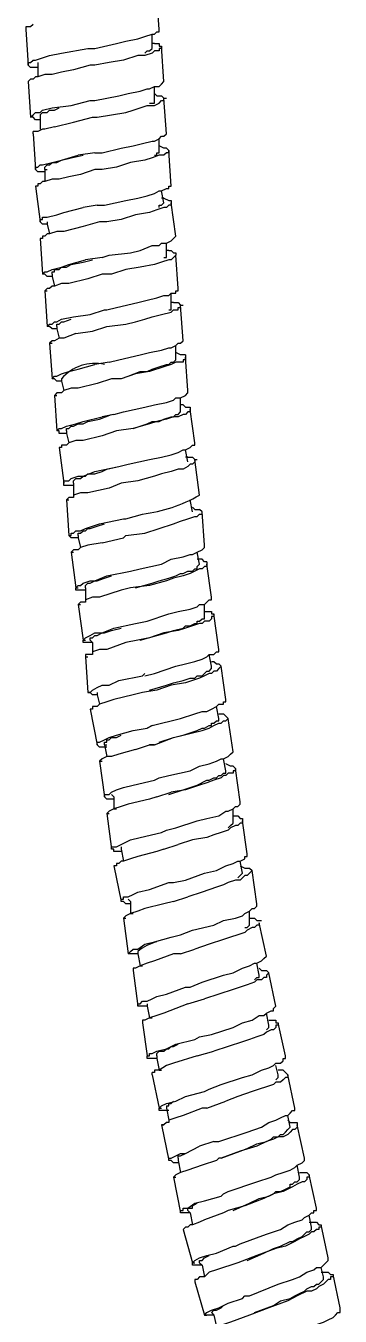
# Model space of a CAD drawing. Header units: millimetres. Extents: x 1.34 to 8.68, y 2.73 to 10.24.
# Drawn here: x 2.134 to 2.354, y 3.954 to 4.859 of the extents above; entities that cross this region are included whole.
import ezdxf

# ---------------------------------------------------------------- set-up
doc = ezdxf.new("R2010")
doc.units = ezdxf.units.MM
doc.layers.add('PDF2_형상', color=7, linetype='Continuous')

msp = doc.modelspace()

# ---------------------------------------------------------------- linework, layer by layer
at = {"layer": 'PDF2_형상', "lineweight": 25}
for points in [[(2.22708, 4.85643), (2.22541, 4.87976)], [(2.13875, 4.85976), (2.13708, 4.8581), (2.13541, 4.8581), (2.13375, 4.8581)], [(2.13375, 4.8581), (2.13375, 4.85643)], [(2.13375, 4.85643), (2.13541, 4.83143)], [(2.17708, 4.8431), (2.18208, 4.8431), (2.19708, 4.84643), (2.20375, 4.8481), (2.21208, 4.84976), (2.21708, 4.85143), (2.22208, 4.8531), (2.22375, 4.8531), (2.22541, 4.85476), (2.22708, 4.85476), (2.22708, 4.85643)], [(2.22208, 4.8431), (2.22208, 4.8531)], [(2.13541, 4.8331), (2.13708, 4.8331), (2.13875, 4.83476), (2.14041, 4.83476), (2.14541, 4.83643), (2.15041, 4.8381), (2.15875, 4.83976), (2.17708, 4.8431)], [(2.22875, 4.84476), (2.22875, 4.8431), (2.22708, 4.8431), (2.22708, 4.84143), (2.22541, 4.84143), (2.22375, 4.84143), (2.22208, 4.83976), (2.21708, 4.8381), (2.21208, 4.8381), (2.20208, 4.83476), (2.19208, 4.8331), (2.18208, 4.83143), (2.17875, 4.83143)], [(2.21708, 4.83976), (2.21875, 4.84143), (2.22041, 4.84143), (2.22208, 4.8431)], [(2.22375, 4.84643), (2.22208, 4.84643)], [(2.22375, 4.84643), (2.22541, 4.84643), (2.22708, 4.84643), (2.22708, 4.84476)], [(2.22708, 4.84476), (2.22875, 4.84476)], [(2.23041, 4.81976), (2.22875, 4.84476)], [(2.13541, 4.83143), (2.13541, 4.8331)], [(2.14208, 4.8331), (2.14208, 4.83143)], [(2.14208, 4.82976), (2.13875, 4.82976), (2.13708, 4.82976), (2.13541, 4.83143)], [(2.14208, 4.83143), (2.14208, 4.8231)], [(2.16708, 4.8281), (2.15875, 4.82643), (2.15208, 4.82476), (2.14708, 4.82476), (2.14208, 4.8231)], [(2.17875, 4.83143), (2.16708, 4.8281)], [(2.13708, 4.82143), (2.13541, 4.81976)], [(2.13541, 4.81976), (2.13708, 4.79476)], [(2.14041, 4.8231), (2.13875, 4.82143), (2.13708, 4.82143)], [(2.14208, 4.8231), (2.14041, 4.8231)], [(2.17875, 4.80643), (2.18208, 4.80643), (2.19875, 4.80976), (2.20541, 4.81143), (2.21375, 4.8131), (2.21875, 4.81476), (2.22041, 4.81476), (2.22375, 4.81643), (2.22708, 4.81643), (2.22875, 4.8181), (2.23041, 4.81976)], [(2.22375, 4.8081), (2.22375, 4.81643)], [(2.15208, 4.80143), (2.16541, 4.8031), (2.17875, 4.80643)], [(2.18041, 4.79476), (2.18375, 4.79476), (2.20375, 4.7981), (2.20875, 4.79976), (2.21375, 4.80143), (2.21875, 4.8031), (2.22375, 4.8031), (2.22708, 4.80476), (2.22875, 4.80643), (2.23041, 4.80643), (2.23041, 4.8081)], [(2.22041, 4.80476), (2.22208, 4.80476), (2.22375, 4.80476), (2.22375, 4.80643), (2.22375, 4.8081)], [(2.22541, 4.80976), (2.22375, 4.81143)], [(2.22541, 4.80976), (2.22875, 4.80976), (2.23041, 4.8081)], [(2.23041, 4.8081), (2.23208, 4.8081)], [(2.23208, 4.7831), (2.23041, 4.8081)], [(2.13875, 4.79643), (2.14041, 4.7981), (2.14375, 4.7981), (2.14541, 4.79976), (2.15208, 4.80143)], [(2.14375, 4.79643), (2.14541, 4.7981), (2.14708, 4.7981), (2.14875, 4.7981), (2.15041, 4.79976), (2.15208, 4.79976), (2.15375, 4.79976), (2.15708, 4.80143)], [(2.13708, 4.79476), (2.13875, 4.79643)], [(2.14375, 4.7931), (2.14041, 4.7931), (2.13875, 4.79476), (2.13708, 4.79476)], [(2.15375, 4.7881), (2.14708, 4.78643), (2.14541, 4.78643), (2.14208, 4.78476), (2.14041, 4.78476), (2.13875, 4.78476)], [(2.14375, 4.79643), (2.14375, 4.79476)], [(2.14375, 4.79476), (2.14375, 4.78643)], [(2.15375, 4.7881), (2.16708, 4.79143), (2.18041, 4.79476)], [(2.13875, 4.7831), (2.13875, 4.78476)], [(2.13875, 4.7831), (2.14041, 4.7581)], [(2.18208, 4.76976), (2.18708, 4.76976), (2.20041, 4.7731), (2.20875, 4.77476), (2.21541, 4.77643), (2.22208, 4.7781), (2.22375, 4.7781), (2.22708, 4.77976), (2.22875, 4.78143), (2.23041, 4.78143), (2.23208, 4.7831)], [(2.22708, 4.77143), (2.22708, 4.77976)], [(2.18208, 4.76976), (2.17041, 4.7681)], [(2.23375, 4.77143), (2.23375, 4.76976), (2.23208, 4.76976), (2.23041, 4.7681), (2.22875, 4.7681), (2.22708, 4.7681), (2.22208, 4.76643), (2.21708, 4.76476), (2.20708, 4.7631), (2.19708, 4.75976), (2.18708, 4.7581), (2.18208, 4.7581)], [(2.22375, 4.7681), (2.22541, 4.7681), (2.22541, 4.76976), (2.22708, 4.76976), (2.22708, 4.77143)], [(2.23208, 4.7731), (2.23041, 4.7731), (2.22708, 4.77476)], [(2.23208, 4.7731), (2.23375, 4.77143)], [(2.23541, 4.74643), (2.23375, 4.77143)], [(2.14041, 4.75976), (2.14208, 4.75976), (2.14375, 4.76143), (2.14541, 4.76143), (2.15208, 4.7631), (2.15875, 4.76476), (2.17041, 4.7681)], [(2.14708, 4.7581), (2.14708, 4.75976), (2.14875, 4.76143), (2.15041, 4.76143), (2.15208, 4.7631), (2.15541, 4.7631), (2.15875, 4.76476), (2.16541, 4.76643), (2.17375, 4.7681)], [(2.14041, 4.7581), (2.14041, 4.75976)], [(2.14708, 4.75643), (2.14375, 4.75643), (2.14208, 4.75643), (2.14041, 4.7581)], [(2.14708, 4.7581), (2.14875, 4.7581)], [(2.14708, 4.7581), (2.14708, 4.74976)], [(2.17208, 4.75476), (2.16375, 4.7531), (2.15708, 4.75143), (2.15208, 4.75143), (2.14708, 4.74976)], [(2.18208, 4.7581), (2.17208, 4.75476)], [(2.14041, 4.74643), (2.14375, 4.72143)], [(2.14208, 4.74643), (2.14041, 4.74643)], [(2.14541, 4.74976), (2.14375, 4.7481), (2.14208, 4.7481), (2.14208, 4.74643)], [(2.14708, 4.74976), (2.14541, 4.74976)], [(2.18375, 4.7331), (2.18875, 4.7331), (2.20375, 4.73643), (2.21208, 4.7381), (2.21875, 4.73976), (2.22375, 4.74143), (2.22708, 4.7431), (2.22875, 4.7431), (2.23208, 4.74476), (2.23375, 4.74476), (2.23375, 4.74643), (2.23541, 4.74643)], [(2.23041, 4.73476), (2.22875, 4.7431)], [(2.23541, 4.73476), (2.23541, 4.7331), (2.23375, 4.7331), (2.23208, 4.73143), (2.23041, 4.73143), (2.22541, 4.72976), (2.22041, 4.7281), (2.21041, 4.72643), (2.20041, 4.7231), (2.19041, 4.72143), (2.18541, 4.72143)], [(2.22708, 4.73143), (2.22708, 4.7331), (2.22875, 4.7331), (2.23041, 4.73476)], [(2.23041, 4.7381), (2.22875, 4.7381)], [(2.23041, 4.7381), (2.23375, 4.73643), (2.23541, 4.73643)], [(2.23541, 4.73643), (2.23541, 4.73476)], [(2.23875, 4.71143), (2.23541, 4.73476)], [(2.14375, 4.7231), (2.14541, 4.7231), (2.14541, 4.72476), (2.14875, 4.72476), (2.15541, 4.72643), (2.16041, 4.7281), (2.17375, 4.73143)], [(2.18375, 4.7331), (2.17375, 4.73143)], [(2.14375, 4.72143), (2.14375, 4.7231)], [(2.14875, 4.71976), (2.14708, 4.71976), (2.14541, 4.71976), (2.14375, 4.72143)], [(2.14875, 4.72143), (2.14875, 4.71976)], [(2.14875, 4.71976), (2.15041, 4.7131)], [(2.17375, 4.7181), (2.16041, 4.71476), (2.15541, 4.71476), (2.15041, 4.7131)], [(2.18541, 4.72143), (2.17375, 4.7181)], [(2.14375, 4.70976), (2.14541, 4.68476)], [(2.14541, 4.70976), (2.14375, 4.70976)], [(2.14875, 4.7131), (2.14708, 4.71143), (2.14541, 4.71143), (2.14541, 4.70976)], [(2.15041, 4.7131), (2.14875, 4.7131)], [(2.18708, 4.69643), (2.19208, 4.6981), (2.20708, 4.69976), (2.21375, 4.70143), (2.22208, 4.70476), (2.22708, 4.70476), (2.22875, 4.70643), (2.23208, 4.70643), (2.23541, 4.7081), (2.23708, 4.70976), (2.23875, 4.71143)], [(2.23208, 4.6981), (2.23208, 4.70643)], [(2.23875, 4.6981), (2.23708, 4.69643), (2.23541, 4.69476), (2.23375, 4.69476), (2.22875, 4.6931), (2.22375, 4.69143), (2.21375, 4.68976), (2.20375, 4.6881), (2.19375, 4.68476), (2.18708, 4.68476)], [(2.23041, 4.69643), (2.23208, 4.69643), (2.23208, 4.6981)], [(2.23375, 4.70143), (2.23208, 4.70143)], [(2.23375, 4.70143), (2.23541, 4.70143), (2.23708, 4.69976), (2.23875, 4.69976)], [(2.23875, 4.69976), (2.23875, 4.6981)], [(2.24041, 4.67476), (2.23875, 4.6981)], [(2.14708, 4.68643), (2.14875, 4.68643), (2.15208, 4.6881), (2.15875, 4.68976), (2.16375, 4.69143), (2.17541, 4.69476)], [(2.15208, 4.68476), (2.15208, 4.68643), (2.15375, 4.68643), (2.15375, 4.6881), (2.15541, 4.6881), (2.15708, 4.6881), (2.15875, 4.68976), (2.16208, 4.68976), (2.16541, 4.69143), (2.17375, 4.6931), (2.18041, 4.69476)], [(2.18708, 4.69643), (2.17541, 4.69476)], [(2.14541, 4.68476), (2.14708, 4.68643)], [(2.15208, 4.6831), (2.15041, 4.6831), (2.14875, 4.6831), (2.14708, 4.68476), (2.14541, 4.68476)], [(2.15208, 4.68476), (2.15208, 4.6831)], [(2.15208, 4.6831), (2.15375, 4.67643)], [(2.17708, 4.68143), (2.16375, 4.6781), (2.15875, 4.6781), (2.15375, 4.67643)], [(2.18708, 4.68476), (2.17708, 4.68143)], [(2.15208, 4.67643), (2.15041, 4.67476), (2.14875, 4.67476), (2.14708, 4.6731)], [(2.14708, 4.6731), (2.14875, 4.6481)], [(2.14708, 4.6731), (2.14875, 4.6731)], [(2.15375, 4.67643), (2.15208, 4.67643)], [(2.19041, 4.65976), (2.19708, 4.66143), (2.21208, 4.66476), (2.21875, 4.66643), (2.22541, 4.6681), (2.23041, 4.66976), (2.23375, 4.66976), (2.23541, 4.67143), (2.23875, 4.67143), (2.23875, 4.6731), (2.24041, 4.6731), (2.24041, 4.67476)], [(2.23541, 4.66143), (2.23541, 4.67143)], [(2.19041, 4.6481), (2.20375, 4.64976), (2.21041, 4.65143), (2.21708, 4.6531), (2.22208, 4.65476), (2.22875, 4.65643), (2.23541, 4.6581), (2.23708, 4.65976), (2.23875, 4.65976), (2.24041, 4.65976), (2.24041, 4.66143), (2.24208, 4.66143), (2.24208, 4.6631)], [(2.23375, 4.65976), (2.23541, 4.65976), (2.23541, 4.66143)], [(2.23708, 4.66476), (2.23541, 4.66476)], [(2.23708, 4.66476), (2.23875, 4.66476), (2.24041, 4.66476), (2.24208, 4.6631)], [(2.24208, 4.6631), (2.24375, 4.6631)], [(2.24375, 4.6381), (2.24208, 4.6631)], [(2.15041, 4.64976), (2.15208, 4.64976), (2.15375, 4.65143), (2.15541, 4.65143), (2.15875, 4.6531), (2.16708, 4.65476)], [(2.15541, 4.6481), (2.15541, 4.64976), (2.15708, 4.64976), (2.15875, 4.65143), (2.16041, 4.65143), (2.16541, 4.6531)], [(2.16708, 4.65476), (2.17875, 4.65643), (2.18875, 4.65976)], [(2.18875, 4.65976), (2.19041, 4.65976)], [(2.14875, 4.6481), (2.15041, 4.64976)], [(2.15541, 4.64643), (2.15208, 4.64643), (2.15041, 4.6481), (2.14875, 4.6481)], [(2.16875, 4.6431), (2.16041, 4.63976), (2.15708, 4.63976), (2.15375, 4.6381), (2.15208, 4.6381), (2.15041, 4.63643)], [(2.15541, 4.6481), (2.15541, 4.64643)], [(2.15541, 4.64643), (2.15708, 4.63976)], [(2.16875, 4.6431), (2.18041, 4.64476), (2.19041, 4.6481)], [(2.15041, 4.63643), (2.15208, 4.61143)], [(2.15041, 4.63643), (2.15208, 4.63643)], [(2.19208, 4.6231), (2.19875, 4.62476), (2.21375, 4.6281), (2.22041, 4.62976), (2.22875, 4.63143), (2.23375, 4.6331), (2.23541, 4.6331), (2.23875, 4.63476), (2.24041, 4.63643), (2.24208, 4.63643), (2.24375, 4.6381)], [(2.23875, 4.62643), (2.23875, 4.63476)], [(2.24541, 4.62643), (2.24541, 4.62476), (2.24375, 4.62476), (2.24375, 4.6231), (2.24208, 4.6231), (2.23875, 4.6231), (2.23541, 4.62143), (2.23041, 4.61976), (2.22041, 4.61643), (2.21041, 4.61476), (2.20041, 4.61143), (2.19375, 4.61143)], [(2.20541, 4.6131), (2.21375, 4.61643), (2.21875, 4.61643), (2.22208, 4.6181), (2.22708, 4.61976), (2.23208, 4.62143), (2.23375, 4.62143), (2.23541, 4.6231), (2.23708, 4.6231), (2.23875, 4.62476), (2.23875, 4.62643)], [(2.24541, 4.6281), (2.24375, 4.6281), (2.24208, 4.6281), (2.23875, 4.62976)], [(2.24541, 4.6281), (2.24541, 4.62643)], [(2.24708, 4.6031), (2.24541, 4.62643)], [(2.15375, 4.6131), (2.15541, 4.6131), (2.15875, 4.61476), (2.16375, 4.61643), (2.17041, 4.6181), (2.18208, 4.62143)], [(2.19208, 4.6231), (2.18208, 4.62143)], [(2.15208, 4.61143), (2.15375, 4.6131)], [(2.15875, 4.60976), (2.15708, 4.60976), (2.15541, 4.60976), (2.15375, 4.61143), (2.15208, 4.61143)], [(2.15875, 4.61143), (2.15875, 4.60976)], [(2.15875, 4.60976), (2.16041, 4.6031)], [(2.18375, 4.6081), (2.17041, 4.60476), (2.16541, 4.60476), (2.16041, 4.6031)], [(2.19375, 4.61143), (2.18375, 4.6081)], [(2.15875, 4.60143), (2.15708, 4.60143), (2.15541, 4.60143), (2.15375, 4.59976)], [(2.15375, 4.59976), (2.15541, 4.57476)], [(2.15375, 4.59976), (2.15541, 4.59976)], [(2.16041, 4.6031), (2.15875, 4.60143)], [(2.19541, 4.58643), (2.20208, 4.5881), (2.21708, 4.59143), (2.22375, 4.5931), (2.23208, 4.59476), (2.23708, 4.59643), (2.23875, 4.5981), (2.24208, 4.5981), (2.24541, 4.59976), (2.24708, 4.60143), (2.24708, 4.6031)], [(2.24208, 4.58976), (2.24208, 4.5981)], [(2.24875, 4.58976), (2.24875, 4.5881), (2.24708, 4.5881), (2.24541, 4.58643), (2.24375, 4.58643), (2.24041, 4.58476), (2.23708, 4.58476), (2.23208, 4.5831), (2.22541, 4.58143), (2.22041, 4.57976), (2.20875, 4.57643), (2.19708, 4.57476)], [(2.20875, 4.57643), (2.21875, 4.57976), (2.22208, 4.58143), (2.22708, 4.58143), (2.23041, 4.5831), (2.23541, 4.58476), (2.23708, 4.58476), (2.23875, 4.58643), (2.24041, 4.58643), (2.24208, 4.5881), (2.24208, 4.58976)], [(2.24375, 4.5931), (2.24208, 4.5931)], [(2.24375, 4.5931), (2.24541, 4.59143), (2.24708, 4.59143), (2.24875, 4.59143)], [(2.24875, 4.59143), (2.24875, 4.58976)], [(2.25208, 4.56643), (2.24875, 4.58976)], [(2.15708, 4.57643), (2.15875, 4.57643), (2.16208, 4.5781), (2.16875, 4.57976), (2.17375, 4.58143), (2.18708, 4.58476)], [(2.16208, 4.57476), (2.16208, 4.57643), (2.16375, 4.57643), (2.16541, 4.5781), (2.16708, 4.5781), (2.17041, 4.57976), (2.17375, 4.57976), (2.17708, 4.58143), (2.18541, 4.5831), (2.19375, 4.58643)], [(2.19541, 4.58643), (2.18708, 4.58476)], [(2.15541, 4.57476), (2.15708, 4.57643)], [(2.16208, 4.5731), (2.16041, 4.5731), (2.15875, 4.5731), (2.15708, 4.5731), (2.15708, 4.57476), (2.15541, 4.57476)], [(2.16208, 4.57476), (2.16208, 4.5731)], [(2.16208, 4.5731), (2.16375, 4.56643)], [(2.18708, 4.57143), (2.17375, 4.5681), (2.16875, 4.5681), (2.16375, 4.56643)], [(2.19708, 4.57476), (2.18708, 4.57143)], [(2.15708, 4.5631), (2.16041, 4.5381)], [(2.15875, 4.5631), (2.15708, 4.5631)], [(2.16208, 4.56476), (2.16041, 4.56476), (2.15875, 4.56476), (2.15875, 4.5631)], [(2.16375, 4.56643), (2.16208, 4.56476)], [(2.19875, 4.54976), (2.20541, 4.55143), (2.22041, 4.55476), (2.22875, 4.55643), (2.23541, 4.5581), (2.24041, 4.55976), (2.24375, 4.56143), (2.24541, 4.56143), (2.24875, 4.5631), (2.25041, 4.56476), (2.25208, 4.56476), (2.25208, 4.56643)], [(2.24708, 4.5531), (2.24541, 4.56143)], [(2.25208, 4.55476), (2.25208, 4.5531), (2.25041, 4.55143), (2.24875, 4.55143), (2.24708, 4.54976), (2.24375, 4.5481), (2.24041, 4.5481), (2.23541, 4.54643), (2.22875, 4.54476), (2.22375, 4.5431), (2.21208, 4.53976), (2.20041, 4.5381)], [(2.24708, 4.55643), (2.24541, 4.55643)], [(2.24708, 4.55643), (2.25041, 4.55643), (2.25208, 4.55476)], [(2.25208, 4.55476), (2.25375, 4.55476)], [(2.25541, 4.52976), (2.25208, 4.55476)], [(2.16041, 4.53976), (2.16208, 4.53976), (2.16375, 4.53976), (2.16541, 4.54143), (2.17041, 4.5431), (2.17375, 4.5431), (2.18208, 4.54643), (2.19875, 4.54976)], [(2.16708, 4.5381), (2.16708, 4.53976), (2.16875, 4.54143), (2.17041, 4.54143), (2.17208, 4.54143), (2.17375, 4.5431), (2.17541, 4.5431), (2.17708, 4.54476), (2.18208, 4.54476), (2.18708, 4.54643), (2.19041, 4.5481), (2.19875, 4.54976)], [(2.16041, 4.5381), (2.16041, 4.53976)], [(2.16708, 4.53643), (2.16375, 4.53643), (2.16208, 4.53643), (2.16041, 4.53643), (2.16041, 4.5381)], [(2.16708, 4.5381), (2.16708, 4.53643)], [(2.16708, 4.53643), (2.16708, 4.52976)], [(2.19208, 4.53476), (2.17708, 4.53143), (2.17208, 4.53143), (2.16708, 4.52976)], [(2.20041, 4.5381), (2.19208, 4.53476)], [(2.16708, 4.5281), (2.16375, 4.5281), (2.16208, 4.52643)], [(2.16208, 4.52643), (2.16375, 4.50143)], [(2.16208, 4.52643), (2.16375, 4.52643)], [(2.16708, 4.52976), (2.16708, 4.5281)], [(2.25041, 4.5181), (2.24875, 4.52643)], [(2.20375, 4.5131), (2.21541, 4.51643)], [(2.21708, 4.5031), (2.22708, 4.50643), (2.23708, 4.50976), (2.24208, 4.51143), (2.24708, 4.5131), (2.25208, 4.51476), (2.25375, 4.51476), (2.25541, 4.51643), (2.25708, 4.51643), (2.25708, 4.5181)], [(2.25041, 4.52143), (2.25208, 4.51976), (2.25375, 4.51976), (2.25541, 4.51976)], [(2.25708, 4.5181), (2.25541, 4.51976)], [(2.25875, 4.49476), (2.25708, 4.5181)], [(2.16541, 4.50143), (2.16541, 4.5031), (2.16708, 4.5031), (2.16875, 4.50476), (2.17208, 4.50476), (2.17541, 4.50643), (2.18541, 4.50976)], [(2.17041, 4.50143), (2.17041, 4.5031), (2.17208, 4.5031), (2.17375, 4.50476), (2.17541, 4.50476), (2.17708, 4.50643), (2.17875, 4.50643), (2.18375, 4.5081), (2.18875, 4.50976)], [(2.18541, 4.50976), (2.20208, 4.5131)], [(2.20208, 4.5131), (2.20375, 4.5131)], [(2.16375, 4.50143), (2.16541, 4.50143)], [(2.17041, 4.49976), (2.16708, 4.49976), (2.16541, 4.49976), (2.16375, 4.50143)], [(2.17041, 4.50143), (2.17041, 4.49976)], [(2.17041, 4.49976), (2.17208, 4.4931)], [(2.18708, 4.49643), (2.20208, 4.49976), (2.20375, 4.50143)], [(2.20375, 4.50143), (2.21708, 4.5031)], [(2.18708, 4.49643), (2.17708, 4.49476), (2.17208, 4.4931), (2.17041, 4.49143), (2.16875, 4.49143), (2.16708, 4.49143), (2.16541, 4.48976)], [(2.16541, 4.48976), (2.16875, 4.46476)], [(2.16541, 4.48976), (2.16708, 4.48976)], [(2.20708, 4.47643), (2.21375, 4.4781), (2.22875, 4.48143), (2.23541, 4.48476), (2.24375, 4.48643), (2.24875, 4.4881), (2.25041, 4.4881), (2.25375, 4.48976), (2.25708, 4.49143), (2.25875, 4.4931), (2.25875, 4.49476)], [(2.25541, 4.48143), (2.25375, 4.48976)], [(2.26041, 4.48143), (2.26041, 4.47976), (2.25875, 4.47976), (2.25708, 4.4781), (2.25541, 4.4781), (2.25208, 4.47643), (2.24875, 4.47476), (2.24375, 4.4731), (2.23708, 4.47143), (2.23208, 4.46976), (2.22041, 4.46643), (2.20708, 4.46476)], [(2.21041, 4.46476), (2.22208, 4.4681), (2.22708, 4.46976), (2.23375, 4.47143), (2.23875, 4.4731), (2.24208, 4.47476), (2.24375, 4.47476), (2.24708, 4.47643), (2.24875, 4.47643), (2.25041, 4.47643), (2.25208, 4.4781), (2.25375, 4.4781), (2.25375, 4.47976), (2.25541, 4.48143)], [(2.26041, 4.4831), (2.25875, 4.4831), (2.25708, 4.48476), (2.25375, 4.48476)], [(2.26041, 4.4831), (2.26041, 4.48143)], [(2.26375, 4.4581), (2.26041, 4.48143)], [(2.16875, 4.46476), (2.17041, 4.46643), (2.17208, 4.46643), (2.17375, 4.4681), (2.17875, 4.46976), (2.18208, 4.46976), (2.19041, 4.4731), (2.20708, 4.47643)], [(2.17541, 4.46476), (2.17541, 4.46643), (2.17708, 4.4681), (2.17875, 4.4681), (2.18208, 4.46976), (2.18375, 4.46976), (2.18875, 4.47143), (2.19375, 4.4731)], [(2.16875, 4.46476), (2.17041, 4.46476)], [(2.17541, 4.4631), (2.17208, 4.4631), (2.17041, 4.4631), (2.16875, 4.4631), (2.16875, 4.46476)], [(2.17541, 4.46476), (2.17541, 4.4631)], [(2.17541, 4.4631), (2.17541, 4.45643)], [(2.20041, 4.4631), (2.18541, 4.4581), (2.18041, 4.4581), (2.17541, 4.45643)], [(2.20708, 4.46476), (2.20041, 4.4631)], [(2.17541, 4.45476), (2.17208, 4.45476), (2.17041, 4.4531)], [(2.17041, 4.4531), (2.17375, 4.4281)], [(2.17041, 4.4531), (2.17208, 4.4531)], [(2.17541, 4.45643), (2.17541, 4.45476)], [(2.21041, 4.43976), (2.21875, 4.44143), (2.23375, 4.44643), (2.24041, 4.4481), (2.24875, 4.44976), (2.25375, 4.45143), (2.25541, 4.4531), (2.25875, 4.4531), (2.26041, 4.45476), (2.26208, 4.45643), (2.26375, 4.45643), (2.26375, 4.4581)], [(2.25875, 4.44476), (2.25875, 4.4531)], [(2.26541, 4.44643), (2.26541, 4.44476), (2.26375, 4.44476), (2.26375, 4.4431), (2.26208, 4.44143), (2.25875, 4.44143), (2.25708, 4.43976), (2.25541, 4.43976), (2.25041, 4.4381), (2.24541, 4.43643), (2.24041, 4.43476), (2.23041, 4.4331), (2.22041, 4.42976), (2.21208, 4.4281)], [(2.21375, 4.4281), (2.22541, 4.43143), (2.23208, 4.4331), (2.23708, 4.43476), (2.24375, 4.43643), (2.24541, 4.4381), (2.24875, 4.4381), (2.25208, 4.43976), (2.25375, 4.43976), (2.25375, 4.44143), (2.25541, 4.44143), (2.25708, 4.4431), (2.25875, 4.4431), (2.25875, 4.44476)], [(2.25875, 4.4481), (2.26041, 4.4481), (2.26208, 4.4481), (2.26375, 4.4481), (2.26375, 4.44643)], [(2.26375, 4.44643), (2.26541, 4.44643)], [(2.26875, 4.42143), (2.26541, 4.44643)], [(2.17375, 4.4281), (2.17541, 4.42976), (2.17875, 4.43143), (2.18208, 4.4331), (2.18708, 4.4331), (2.19541, 4.43643), (2.21041, 4.43976)], [(2.17875, 4.4281), (2.17875, 4.42976), (2.18041, 4.42976), (2.18208, 4.43143), (2.18375, 4.43143), (2.18708, 4.4331), (2.18875, 4.4331), (2.19375, 4.43476), (2.20041, 4.43643)], [(2.17375, 4.4281), (2.17541, 4.4281)], [(2.18041, 4.42643), (2.17708, 4.42643), (2.17541, 4.42643), (2.17375, 4.42643), (2.17375, 4.4281)], [(2.17875, 4.4281), (2.18041, 4.42643)], [(2.18041, 4.42643), (2.18041, 4.41976)], [(2.20375, 4.42643), (2.19041, 4.42143), (2.18541, 4.42143), (2.18041, 4.41976)], [(2.21208, 4.4281), (2.20375, 4.42643)], [(2.18041, 4.4181), (2.17708, 4.4181), (2.17541, 4.4181), (2.17541, 4.41643)], [(2.17541, 4.41643), (2.17708, 4.39143)], [(2.17541, 4.41643), (2.17708, 4.41643)], [(2.18041, 4.41976), (2.18041, 4.4181)], [(2.21708, 4.4031), (2.22375, 4.40476), (2.23875, 4.40976), (2.24541, 4.41143), (2.25208, 4.4131), (2.25708, 4.41476), (2.26041, 4.41643), (2.26208, 4.4181), (2.26541, 4.4181), (2.26708, 4.41976), (2.26875, 4.41976), (2.26875, 4.42143)], [(2.26375, 4.40976), (2.26208, 4.4181)], [(2.27041, 4.40976), (2.26875, 4.4081), (2.26708, 4.40643), (2.26541, 4.40643), (2.26375, 4.40476), (2.26208, 4.40476), (2.25875, 4.4031), (2.25541, 4.40143), (2.25041, 4.39976), (2.24541, 4.3981), (2.23541, 4.39643), (2.22541, 4.3931), (2.21541, 4.39143)], [(2.22041, 4.3931), (2.23208, 4.39643), (2.23708, 4.3981), (2.24375, 4.39976), (2.24875, 4.40143), (2.25208, 4.40143), (2.25375, 4.4031), (2.25708, 4.4031), (2.25875, 4.40476), (2.26041, 4.40643), (2.26208, 4.40643), (2.26375, 4.4081), (2.26375, 4.40976)], [(2.26375, 4.4131), (2.26541, 4.4131), (2.26708, 4.41143), (2.26875, 4.41143)], [(2.26875, 4.41143), (2.27041, 4.40976)], [(2.27375, 4.38643), (2.27041, 4.40976)], [(2.17875, 4.39143), (2.18041, 4.3931), (2.18375, 4.39476), (2.18708, 4.39643), (2.19208, 4.39643), (2.19875, 4.39976), (2.21541, 4.4031)], [(2.21541, 4.4031), (2.21708, 4.40476)], [(2.17708, 4.39143), (2.17875, 4.39143)], [(2.18375, 4.38976), (2.18208, 4.38976), (2.18041, 4.38976), (2.17875, 4.39143), (2.17708, 4.39143)], [(2.18375, 4.39143), (2.18375, 4.38976)], [(2.18375, 4.38976), (2.18541, 4.3831)], [(2.20875, 4.38976), (2.19541, 4.38643), (2.19041, 4.38476), (2.18541, 4.3831)], [(2.21541, 4.39143), (2.20875, 4.38976)], [(2.18375, 4.38143), (2.18208, 4.38143), (2.18041, 4.38143), (2.18041, 4.37976)], [(2.18541, 4.3831), (2.18375, 4.38143)], [(2.22208, 4.3681), (2.24208, 4.3731), (2.25208, 4.37643), (2.25708, 4.3781), (2.26041, 4.3781), (2.26375, 4.37976), (2.26708, 4.38143), (2.26875, 4.3831), (2.27041, 4.3831), (2.27208, 4.3831), (2.27208, 4.38476), (2.27375, 4.38476), (2.27375, 4.38643)], [(2.26875, 4.3731), (2.26708, 4.38143)], [(2.17875, 4.37976), (2.18375, 4.35476)], [(2.18041, 4.37976), (2.17875, 4.37976)], [(2.22375, 4.35476), (2.23708, 4.35976), (2.25041, 4.3631), (2.25708, 4.36476), (2.26208, 4.36643), (2.26541, 4.3681), (2.26875, 4.36976), (2.27041, 4.36976), (2.27208, 4.37143), (2.27375, 4.37143), (2.27541, 4.3731)], [(2.22708, 4.35643), (2.23708, 4.35976), (2.24375, 4.36143), (2.24875, 4.3631), (2.25375, 4.36476), (2.25708, 4.36643), (2.25875, 4.36643), (2.26208, 4.3681), (2.26375, 4.3681), (2.26375, 4.36976), (2.26541, 4.36976), (2.26708, 4.37143), (2.26875, 4.37143), (2.26875, 4.3731)], [(2.26875, 4.37643), (2.27041, 4.37643), (2.27208, 4.37643), (2.27375, 4.37476)], [(2.27541, 4.3731), (2.27375, 4.37476)], [(2.27875, 4.34976), (2.27541, 4.3731)], [(2.18375, 4.35643), (2.18541, 4.35643), (2.18875, 4.3581), (2.19208, 4.35976), (2.19708, 4.36143), (2.20875, 4.36476)], [(2.20875, 4.36476), (2.21875, 4.36643), (2.22208, 4.3681), (2.21875, 4.36643)], [(2.18375, 4.35476), (2.18375, 4.35643)], [(2.19041, 4.3531), (2.18708, 4.3531), (2.18541, 4.3531), (2.18375, 4.35476)], [(2.18875, 4.35476), (2.18875, 4.35643), (2.19041, 4.35643), (2.19041, 4.3581), (2.19208, 4.3581), (2.19375, 4.35976), (2.19708, 4.35976), (2.20041, 4.36143)], [(2.18875, 4.35476), (2.19041, 4.35476)], [(2.18875, 4.35476), (2.19041, 4.34643)], [(2.21041, 4.35143), (2.22041, 4.35476), (2.22375, 4.35476), (2.22041, 4.35476)], [(2.21041, 4.35143), (2.19875, 4.3481), (2.19375, 4.34643), (2.19041, 4.34643), (2.18708, 4.34476), (2.18541, 4.3431)], [(2.23375, 4.3331), (2.24875, 4.33643), (2.25541, 4.33976), (2.26208, 4.34143), (2.26708, 4.3431), (2.27041, 4.34476), (2.27208, 4.34476), (2.27541, 4.34643), (2.27708, 4.3481), (2.27875, 4.34976)], [(2.27375, 4.33643), (2.27208, 4.34476)], [(2.18541, 4.3431), (2.18875, 4.3181)], [(2.18541, 4.3431), (2.18708, 4.3431)], [(2.23375, 4.31976), (2.24375, 4.3231), (2.24875, 4.32476), (2.25375, 4.32643), (2.26041, 4.32976), (2.26208, 4.32976), (2.26541, 4.33143), (2.26708, 4.33143), (2.26875, 4.3331), (2.27041, 4.3331), (2.27208, 4.33476), (2.27375, 4.33476), (2.27375, 4.33643)], [(2.28041, 4.3381), (2.28041, 4.33643), (2.27875, 4.33643), (2.27875, 4.33476), (2.27541, 4.33476), (2.27375, 4.3331), (2.27208, 4.3331), (2.27041, 4.33143), (2.26541, 4.32976), (2.26041, 4.3281), (2.25541, 4.32643), (2.24541, 4.3231), (2.23541, 4.32143)], [(2.27875, 4.33976), (2.27708, 4.33976), (2.27375, 4.34143)], [(2.27875, 4.33976), (2.28041, 4.3381)], [(2.28375, 4.31476), (2.28041, 4.3381)], [(2.18875, 4.31976), (2.19041, 4.31976), (2.19208, 4.31976), (2.19375, 4.32143), (2.19708, 4.3231), (2.20208, 4.32476), (2.20875, 4.32643), (2.22375, 4.32976)], [(2.22375, 4.32976), (2.22708, 4.33143)], [(2.22708, 4.33143), (2.23375, 4.3331)], [(2.18875, 4.3181), (2.18875, 4.31976)], [(2.19541, 4.31643), (2.19208, 4.31643), (2.19041, 4.31643), (2.18875, 4.3181)], [(2.22541, 4.3181), (2.22041, 4.31643), (2.20541, 4.3131), (2.20041, 4.31143), (2.19541, 4.30976), (2.19208, 4.3081), (2.19041, 4.30643)], [(2.19375, 4.31976), (2.19541, 4.3181)], [(2.19541, 4.3181), (2.19541, 4.30976)], [(2.22541, 4.3181), (2.23541, 4.32143)], [(2.19541, 4.30976), (2.19708, 4.30976)], [(2.23875, 4.29643), (2.25375, 4.30143), (2.26041, 4.3031), (2.26875, 4.30476), (2.27375, 4.3081), (2.27541, 4.3081), (2.27875, 4.30976), (2.28041, 4.31143), (2.28208, 4.31143), (2.28375, 4.3131), (2.28375, 4.31476)], [(2.27875, 4.30143), (2.27875, 4.30976)], [(2.19041, 4.30643), (2.19375, 4.28143)], [(2.19041, 4.30643), (2.19208, 4.30643)], [(2.28541, 4.30143), (2.28541, 4.29976), (2.28375, 4.29976), (2.28208, 4.2981), (2.28041, 4.2981), (2.27708, 4.29643), (2.27541, 4.29476), (2.27041, 4.2931), (2.26541, 4.29143), (2.26041, 4.28976), (2.25041, 4.2881), (2.24041, 4.28476)], [(2.27541, 4.29643), (2.27708, 4.2981), (2.27875, 4.29976), (2.27875, 4.30143)], [(2.27875, 4.30476), (2.28041, 4.30476), (2.28208, 4.30476), (2.28375, 4.3031), (2.28541, 4.3031)], [(2.28541, 4.3031), (2.28541, 4.30143)], [(2.28875, 4.2781), (2.28541, 4.30143)], [(2.19375, 4.2831), (2.19541, 4.2831), (2.19708, 4.2831), (2.20041, 4.28476), (2.20375, 4.28643), (2.20708, 4.2881), (2.21375, 4.28976), (2.22875, 4.2931)], [(2.22875, 4.2931), (2.23208, 4.29476)], [(2.23208, 4.29476), (2.23875, 4.29643)], [(2.19375, 4.28143), (2.19375, 4.2831)], [(2.20041, 4.27976), (2.19708, 4.27976), (2.19541, 4.27976), (2.19541, 4.28143), (2.19375, 4.28143)], [(2.20041, 4.2831), (2.20041, 4.28143)], [(2.20041, 4.28143), (2.20208, 4.2731)], [(2.23041, 4.28143), (2.22541, 4.27976), (2.21208, 4.27643), (2.20708, 4.27476), (2.20208, 4.2731)], [(2.23041, 4.28143), (2.24041, 4.28476)], [(2.20041, 4.2731), (2.19875, 4.27143), (2.19708, 4.27143), (2.19708, 4.26976)], [(2.20208, 4.2731), (2.20041, 4.2731)], [(2.24541, 4.25976), (2.25875, 4.26476), (2.26708, 4.26643), (2.27375, 4.26976), (2.27875, 4.27143), (2.28208, 4.2731), (2.28375, 4.2731), (2.28708, 4.27476), (2.28708, 4.27643), (2.28875, 4.27643), (2.28875, 4.2781)], [(2.28541, 4.26476), (2.28375, 4.2731)], [(2.19541, 4.26976), (2.20041, 4.24476)], [(2.19708, 4.26976), (2.19541, 4.26976)], [(2.29208, 4.26643), (2.29041, 4.26476), (2.28875, 4.2631), (2.28708, 4.2631), (2.28541, 4.26143), (2.28375, 4.25976), (2.28041, 4.25976), (2.27541, 4.2581), (2.27208, 4.25643), (2.26708, 4.25476), (2.25708, 4.25143), (2.24708, 4.2481)], [(2.28208, 4.26143), (2.28375, 4.2631), (2.28541, 4.26476)], [(2.28375, 4.26976), (2.28708, 4.2681), (2.28875, 4.2681), (2.29041, 4.2681)], [(2.29041, 4.2681), (2.29208, 4.26643)], [(2.29541, 4.2431), (2.29208, 4.26643)], [(2.20041, 4.24643), (2.20208, 4.24643), (2.20208, 4.2481), (2.20541, 4.2481), (2.20875, 4.24976), (2.21208, 4.25143), (2.22041, 4.2531), (2.23375, 4.2581)], [(2.23375, 4.2581), (2.23708, 4.2581)], [(2.23708, 4.2581), (2.24541, 4.25976)], [(2.20041, 4.24476), (2.20041, 4.24643)], [(2.20708, 4.2431), (2.20375, 4.2431), (2.20208, 4.24476), (2.20041, 4.24476)], [(2.23708, 4.24476), (2.23041, 4.2431), (2.21708, 4.23976), (2.21208, 4.2381), (2.20708, 4.23643), (2.20375, 4.23476), (2.20208, 4.2331)], [(2.20541, 4.24643), (2.20708, 4.24476)], [(2.20708, 4.24476), (2.20708, 4.23643)], [(2.23708, 4.24476), (2.24708, 4.2481)], [(2.20708, 4.23643), (2.20875, 4.23643)], [(2.25041, 4.22476), (2.26541, 4.2281), (2.27208, 4.23143), (2.28041, 4.2331), (2.28541, 4.23476), (2.28708, 4.23643), (2.29041, 4.2381), (2.29208, 4.23976), (2.29375, 4.23976), (2.29541, 4.24143), (2.29541, 4.2431)], [(2.29041, 4.22976), (2.29041, 4.2381)], [(2.20208, 4.2331), (2.20541, 4.2081)], [(2.20208, 4.2331), (2.20375, 4.2331)], [(2.29708, 4.22976), (2.29708, 4.2281), (2.29541, 4.2281), (2.29375, 4.22643), (2.29208, 4.22643), (2.28875, 4.22476), (2.28708, 4.2231), (2.28208, 4.22143), (2.27708, 4.21976), (2.27208, 4.2181), (2.26208, 4.21476), (2.25208, 4.21143)], [(2.28708, 4.22643), (2.28875, 4.22643), (2.29041, 4.2281), (2.29041, 4.22976)], [(2.29041, 4.2331), (2.29208, 4.2331), (2.29375, 4.2331), (2.29541, 4.23143), (2.29708, 4.23143)], [(2.29708, 4.23143), (2.29875, 4.23143)], [(2.30208, 4.20643), (2.29708, 4.22976)], [(2.20708, 4.20976), (2.20875, 4.21143), (2.21208, 4.21143), (2.21708, 4.21476), (2.22375, 4.21643), (2.23541, 4.21976)], [(2.23541, 4.21976), (2.24208, 4.22143)], [(2.24208, 4.22143), (2.25041, 4.22476)], [(2.20541, 4.2081), (2.20708, 4.20976)], [(2.21208, 4.20976), (2.21208, 4.2081)], [(2.24208, 4.2081), (2.25208, 4.21143)], [(2.21208, 4.2081), (2.21041, 4.2081), (2.20875, 4.2081), (2.20708, 4.2081), (2.20541, 4.2081)], [(2.23708, 4.2081), (2.22375, 4.2031), (2.21875, 4.20143), (2.21375, 4.19976), (2.21041, 4.1981), (2.20875, 4.1981)], [(2.21208, 4.2081), (2.21375, 4.19976)], [(2.21375, 4.19976), (2.21541, 4.19976)], [(2.24208, 4.2081), (2.23708, 4.2081)], [(2.25708, 4.1881), (2.27208, 4.1931), (2.27875, 4.19476), (2.28541, 4.1981), (2.29041, 4.19976), (2.29375, 4.20143), (2.29541, 4.20143), (2.29875, 4.2031), (2.30041, 4.20476), (2.30208, 4.20643)], [(2.29708, 4.1931), (2.29541, 4.20143)], [(2.20875, 4.1981), (2.20875, 4.19643)], [(2.20875, 4.19643), (2.21208, 4.17143)], [(2.30375, 4.19476), (2.30208, 4.1931), (2.30208, 4.19143), (2.30041, 4.19143), (2.29875, 4.18976), (2.29541, 4.18976), (2.29375, 4.1881), (2.28875, 4.18643), (2.28375, 4.18476), (2.27875, 4.1831), (2.26875, 4.17976), (2.25875, 4.17643)], [(2.29375, 4.18976), (2.29541, 4.19143), (2.29708, 4.19143), (2.29708, 4.1931)], [(2.29708, 4.1981), (2.29875, 4.19643), (2.30041, 4.19643), (2.30208, 4.19643)], [(2.30208, 4.19643), (2.30375, 4.19476)], [(2.30875, 4.17143), (2.30375, 4.19476)], [(2.21208, 4.1731), (2.21375, 4.1731), (2.21541, 4.17476), (2.21875, 4.17476), (2.22208, 4.17643), (2.22541, 4.1781), (2.23208, 4.17976), (2.24541, 4.18476)], [(2.24541, 4.18476), (2.24875, 4.18476)], [(2.24875, 4.18476), (2.25708, 4.1881)], [(2.21208, 4.17143), (2.21208, 4.1731)], [(2.24708, 4.1731), (2.23041, 4.16643), (2.22541, 4.16476), (2.22041, 4.1631), (2.21708, 4.16143), (2.21541, 4.16143)], [(2.21875, 4.1731), (2.21875, 4.17143)], [(2.24708, 4.1731), (2.25875, 4.17643)], [(2.21875, 4.17143), (2.21541, 4.17143), (2.21375, 4.17143), (2.21208, 4.17143)], [(2.21875, 4.17143), (2.22041, 4.1631)], [(2.22041, 4.1631), (2.22208, 4.1631)], [(2.26375, 4.15143), (2.27875, 4.15643), (2.28541, 4.15976), (2.29208, 4.16143), (2.29708, 4.16476), (2.30041, 4.16476), (2.30208, 4.16643), (2.30541, 4.1681), (2.30708, 4.1681), (2.30708, 4.16976), (2.30875, 4.17143)], [(2.30375, 4.1581), (2.30208, 4.16643)], [(2.21541, 4.16143), (2.21541, 4.15976)], [(2.21541, 4.15976), (2.21875, 4.13643)], [(2.31041, 4.15976), (2.31041, 4.1581), (2.30875, 4.1581), (2.30875, 4.15643), (2.30708, 4.15476), (2.30541, 4.15476), (2.30208, 4.1531), (2.30041, 4.15143), (2.29541, 4.14976), (2.29041, 4.1481), (2.28541, 4.14643), (2.27541, 4.1431), (2.26541, 4.13976)], [(2.30208, 4.15476), (2.30375, 4.15643), (2.30375, 4.1581)], [(2.30375, 4.16143), (2.30541, 4.16143), (2.30708, 4.16143), (2.30875, 4.16143), (2.30875, 4.15976)], [(2.30875, 4.15976), (2.31041, 4.15976)], [(2.31541, 4.13643), (2.31041, 4.15976)], [(2.22041, 4.13643), (2.22041, 4.1381), (2.22208, 4.1381), (2.22541, 4.13976), (2.23208, 4.14143), (2.23875, 4.14476), (2.25208, 4.1481)], [(2.25208, 4.1481), (2.25541, 4.14976)], [(2.25541, 4.14976), (2.26375, 4.15143)], [(2.21875, 4.13643), (2.22041, 4.13643)], [(2.22541, 4.13476), (2.22375, 4.13476), (2.22208, 4.13476), (2.22041, 4.13476), (2.21875, 4.13476), (2.21875, 4.13643)], [(2.25375, 4.13643), (2.23708, 4.13143), (2.23208, 4.12976), (2.22708, 4.12643), (2.22375, 4.12643), (2.22375, 4.12476), (2.22208, 4.12476)], [(2.22541, 4.13643), (2.22541, 4.1381), (2.22708, 4.13976), (2.22875, 4.13976), (2.23041, 4.13976), (2.23208, 4.14143), (2.23375, 4.14143), (2.23541, 4.1431), (2.23708, 4.1431), (2.24041, 4.14476)], [(2.22541, 4.13643), (2.22541, 4.13476)], [(2.25375, 4.13643), (2.26541, 4.13976)], [(2.27041, 4.11643), (2.28541, 4.12143), (2.29208, 4.1231), (2.29875, 4.12643), (2.30375, 4.1281), (2.30708, 4.12976), (2.30875, 4.13143), (2.31208, 4.13143), (2.31375, 4.1331), (2.31375, 4.13476), (2.31541, 4.13476), (2.31541, 4.13643)], [(2.22541, 4.13476), (2.22708, 4.12643)], [(2.31041, 4.1231), (2.30875, 4.12976)], [(2.22208, 4.1231), (2.22208, 4.12476)], [(2.22208, 4.1231), (2.22708, 4.09976)], [(2.22708, 4.12643), (2.22875, 4.12643)], [(2.31708, 4.1231), (2.31708, 4.12143), (2.31541, 4.12143), (2.31375, 4.11976), (2.31208, 4.1181), (2.30875, 4.1181), (2.30708, 4.11643), (2.30208, 4.11476), (2.29708, 4.1131), (2.29208, 4.11143), (2.28208, 4.1081), (2.27375, 4.10476)], [(2.30875, 4.11976), (2.31041, 4.12143), (2.31041, 4.1231)], [(2.31541, 4.12476), (2.31375, 4.12643), (2.31041, 4.12643)], [(2.31541, 4.12476), (2.31708, 4.1231)], [(2.32208, 4.09976), (2.31708, 4.1231)], [(2.22708, 4.09976), (2.22875, 4.10143), (2.23208, 4.1031), (2.23875, 4.10476), (2.24541, 4.1081), (2.25875, 4.11143)], [(2.25875, 4.11143), (2.26208, 4.1131)], [(2.26208, 4.1131), (2.27041, 4.11643)], [(2.22708, 4.09976), (2.22875, 4.09976)], [(2.23375, 4.0981), (2.23041, 4.0981), (2.22875, 4.0981), (2.22708, 4.0981), (2.22708, 4.09976)], [(2.23208, 4.10143), (2.23375, 4.10143), (2.23375, 4.1031), (2.23541, 4.1031), (2.23708, 4.10476)], [(2.23208, 4.10143), (2.23208, 4.09976)], [(2.23208, 4.09976), (2.23375, 4.09143)], [(2.26041, 4.09976), (2.25708, 4.09976), (2.24375, 4.09476), (2.23875, 4.0931), (2.23375, 4.09143)], [(2.26041, 4.09976), (2.27375, 4.10476)], [(2.26708, 4.07643), (2.26875, 4.07643), (2.28875, 4.0831), (2.29875, 4.08643), (2.30375, 4.08976), (2.30875, 4.09143), (2.31208, 4.0931), (2.31541, 4.09476), (2.31708, 4.09476), (2.31875, 4.09643), (2.32041, 4.0981), (2.32208, 4.0981), (2.32208, 4.09976)], [(2.23375, 4.09143), (2.23375, 4.08976)], [(2.31875, 4.08643), (2.31708, 4.09476)], [(2.31708, 4.09143), (2.31875, 4.08976), (2.32208, 4.08976), (2.32375, 4.08976)], [(2.23375, 4.08976), (2.23208, 4.08976), (2.23041, 4.0881), (2.22875, 4.0881)], [(2.22875, 4.0881), (2.23375, 4.0631)], [(2.22875, 4.0881), (2.23041, 4.0881)], [(2.32375, 4.0881), (2.32375, 4.08643), (2.32208, 4.08476), (2.32041, 4.08476), (2.31875, 4.0831), (2.31708, 4.08143), (2.31375, 4.07976), (2.31041, 4.07976), (2.30708, 4.0781), (2.30208, 4.07643), (2.29541, 4.0731), (2.28375, 4.06976), (2.27041, 4.06476), (2.26875, 4.06476)], [(2.27041, 4.06476), (2.28375, 4.06976), (2.28875, 4.07143), (2.29541, 4.07476), (2.30208, 4.07643), (2.30541, 4.0781), (2.30708, 4.07976), (2.31041, 4.07976), (2.31208, 4.08143), (2.31375, 4.08143), (2.31541, 4.0831), (2.31708, 4.08476), (2.31875, 4.08643)], [(2.32375, 4.08976), (2.32375, 4.0881)], [(2.32875, 4.06476), (2.32375, 4.0881)], [(2.23375, 4.06476), (2.23541, 4.06476), (2.23875, 4.06643), (2.24208, 4.0681), (2.24541, 4.0681), (2.25541, 4.0731)], [(2.26541, 4.07643), (2.25541, 4.0731)], [(2.26541, 4.07643), (2.26708, 4.07643)], [(2.23375, 4.0631), (2.23375, 4.06476)], [(2.24041, 4.06476), (2.24041, 4.06643), (2.24208, 4.06643), (2.24541, 4.0681)], [(2.24041, 4.06476), (2.24041, 4.0631)], [(2.26875, 4.06476), (2.26708, 4.0631), (2.26875, 4.06476)], [(2.27208, 4.03976), (2.27541, 4.04143), (2.29541, 4.0481), (2.30541, 4.05143), (2.30875, 4.0531), (2.31375, 4.05476), (2.31875, 4.05643), (2.32208, 4.0581), (2.32375, 4.05976), (2.32708, 4.06143), (2.32875, 4.0631), (2.32875, 4.06476)], [(2.24041, 4.06143), (2.23708, 4.06143), (2.23541, 4.0631), (2.23375, 4.0631)], [(2.25708, 4.05976), (2.24708, 4.05643), (2.24208, 4.05476), (2.23875, 4.0531), (2.23708, 4.05143)], [(2.24041, 4.0631), (2.24208, 4.05476)], [(2.26708, 4.0631), (2.25708, 4.05976)], [(2.32541, 4.05143), (2.32375, 4.05976)], [(2.32541, 4.05476), (2.32708, 4.05476), (2.32875, 4.05476), (2.33041, 4.05476)], [(2.33041, 4.05476), (2.33208, 4.0531)], [(2.23708, 4.05143), (2.24208, 4.02643)], [(2.23708, 4.05143), (2.23875, 4.05143)], [(2.33208, 4.0531), (2.33208, 4.05143), (2.33041, 4.05143), (2.33041, 4.04976), (2.32875, 4.0481), (2.32708, 4.0481), (2.32375, 4.04643), (2.32041, 4.04476), (2.31708, 4.0431), (2.31375, 4.04143), (2.30708, 4.03976), (2.30041, 4.03643), (2.28708, 4.03143), (2.27541, 4.0281)], [(2.27875, 4.0281), (2.29041, 4.0331), (2.29708, 4.03643), (2.30375, 4.0381), (2.30708, 4.03976), (2.30875, 4.04143), (2.31208, 4.04143), (2.31541, 4.0431), (2.31875, 4.04476), (2.31875, 4.04643), (2.32041, 4.04643), (2.32208, 4.0481), (2.32375, 4.0481), (2.32541, 4.04976), (2.32541, 4.05143)], [(2.33708, 4.02976), (2.33208, 4.0531)], [(2.24208, 4.0281), (2.24375, 4.0281), (2.24375, 4.02976), (2.24708, 4.02976), (2.25208, 4.0331), (2.25875, 4.03476), (2.27041, 4.0381), (2.27208, 4.03976)], [(2.24208, 4.02643), (2.24208, 4.0281)], [(2.24708, 4.0281), (2.24708, 4.02976), (2.24875, 4.02976), (2.25041, 4.02976), (2.25041, 4.03143), (2.25375, 4.0331)], [(2.24708, 4.0281), (2.24875, 4.02643)], [(2.27541, 4.0281), (2.27208, 4.02643), (2.25875, 4.02143), (2.25541, 4.01976), (2.25041, 4.0181)], [(2.28041, 4.0031), (2.28375, 4.00476), (2.30208, 4.01143), (2.31208, 4.01476), (2.31708, 4.0181), (2.32208, 4.01976), (2.32708, 4.02143), (2.32875, 4.0231), (2.33208, 4.02476), (2.33375, 4.02643), (2.33541, 4.02643), (2.33541, 4.0281), (2.33708, 4.0281), (2.33708, 4.02976)], [(2.24875, 4.02643), (2.24541, 4.02643), (2.24375, 4.02643), (2.24208, 4.02643)], [(2.24875, 4.02643), (2.25041, 4.0181)], [(2.33375, 4.01643), (2.33208, 4.02476)], [(2.33208, 4.01976), (2.33541, 4.01976), (2.33708, 4.01976), (2.33875, 4.0181)], [(2.24541, 4.01643), (2.24375, 4.01476)], [(2.24375, 4.01476), (2.25041, 3.99143)], [(2.24875, 4.0181), (2.24708, 4.01643), (2.24541, 4.01643)], [(2.25041, 4.0181), (2.24875, 4.0181)], [(2.34041, 4.0181), (2.34041, 4.01643), (2.33875, 4.01643), (2.33875, 4.01476), (2.33708, 4.01476), (2.33541, 4.0131), (2.33375, 4.0131), (2.33208, 4.01143), (2.32875, 4.00976), (2.32541, 4.0081), (2.32208, 4.00643), (2.31541, 4.0031), (2.30875, 4.00143), (2.29541, 3.99643), (2.28208, 3.99143)], [(2.28875, 3.9931), (2.30041, 3.9981), (2.30708, 4.00143), (2.31208, 4.0031), (2.31875, 4.00643), (2.32041, 4.00643), (2.32375, 4.0081), (2.32708, 4.00976), (2.32875, 4.01143), (2.33041, 4.0131), (2.33208, 4.0131), (2.33375, 4.01476), (2.33375, 4.01643)], [(2.33875, 4.0181), (2.34041, 4.0181)], [(2.34541, 3.99476), (2.34041, 4.0181)], [(2.25041, 3.99143), (2.25208, 3.9931), (2.25541, 3.99476), (2.26041, 3.99643), (2.26708, 3.9981), (2.27875, 4.0031), (2.28041, 4.0031)], [(2.25041, 3.99143), (2.25208, 3.99143)], [(2.25708, 3.98976), (2.25375, 3.98976), (2.25208, 3.98976), (2.25041, 3.98976), (2.25041, 3.99143)], [(2.25541, 3.99143), (2.25541, 3.9931), (2.25708, 3.9931), (2.25875, 3.99476), (2.26208, 3.99643)], [(2.25541, 3.99143), (2.25708, 3.98976)], [(2.28208, 3.99143), (2.26708, 3.98643), (2.26208, 3.98476), (2.25875, 3.98143)], [(2.28708, 3.9681), (2.29041, 3.9681), (2.31041, 3.97643), (2.32041, 3.97976), (2.32541, 3.98143), (2.33041, 3.98476), (2.33541, 3.98643), (2.33708, 3.9881), (2.34041, 3.9881), (2.34208, 3.98976), (2.34375, 3.99143), (2.34541, 3.9931), (2.34541, 3.99476)], [(2.25708, 3.98976), (2.25875, 3.98143)], [(2.34875, 3.9831), (2.34875, 3.98143), (2.34708, 3.98143), (2.34708, 3.97976), (2.34541, 3.97976), (2.34375, 3.9781), (2.34208, 3.97643), (2.33875, 3.97476), (2.33708, 3.9731), (2.33375, 3.97143), (2.33041, 3.97143), (2.32375, 3.9681), (2.31708, 3.96476), (2.30375, 3.95976), (2.29041, 3.95476)], [(2.34208, 3.98143), (2.34041, 3.9881)], [(2.34041, 3.98476), (2.34375, 3.98476), (2.34541, 3.98476), (2.34708, 3.9831)], [(2.34708, 3.9831), (2.34875, 3.9831)], [(2.35375, 3.95976), (2.34875, 3.9831)], [(2.25708, 3.98143), (2.25541, 3.98143), (2.25375, 3.97976), (2.25208, 3.97976)], [(2.25208, 3.97976), (2.25208, 3.9781)], [(2.25208, 3.9781), (2.25875, 3.95476)], [(2.25875, 3.98143), (2.25708, 3.98143)], [(2.29375, 3.95643), (2.30708, 3.96143), (2.31208, 3.96476), (2.31875, 3.96643), (2.32208, 3.9681), (2.32541, 3.96976), (2.32875, 3.97143), (2.33041, 3.9731), (2.33375, 3.97476), (2.33541, 3.97476), (2.33708, 3.97643), (2.33875, 3.97643), (2.34041, 3.9781), (2.34208, 3.97976), (2.34208, 3.98143)], [(2.25875, 3.95476), (2.26041, 3.95643), (2.26375, 3.9581), (2.26875, 3.95976), (2.27541, 3.9631), (2.28541, 3.96643), (2.28708, 3.9681)], [(2.26375, 3.95643), (2.26541, 3.9581), (2.26708, 3.9581), (2.27041, 3.95976), (2.27208, 3.96143)], [(2.26375, 3.95643), (2.26541, 3.95476)], [(2.30375, 3.93476), (2.32208, 3.94143), (2.33208, 3.94643), (2.33708, 3.9481), (2.34208, 3.94976), (2.34541, 3.95143), (2.34875, 3.9531), (2.35041, 3.95476), (2.35208, 3.95643), (2.35375, 3.95643), (2.35375, 3.9581), (2.35375, 3.95976)], [(2.25875, 3.95476), (2.26041, 3.95476)], [(2.26541, 3.95476), (2.26208, 3.95476), (2.26041, 3.95476), (2.25875, 3.95476)], [(2.26541, 3.95476), (2.26708, 3.94643)], [(2.29041, 3.95476), (2.27708, 3.94976), (2.27208, 3.9481), (2.26708, 3.94643)]]:
    msp.add_lwpolyline(points, dxfattribs=at)
for centre, radius, start, end in [((2.18208, 4.59143), 0.03073, 77.47233, 139.39762), ((2.20124, 4.62561), 0.11009, 277.39503, 299.47458), ((2.23458, 4.18144), 0.03618, 104.67477, 128.45499)]:
    msp.add_arc(centre, radius, start, end, dxfattribs=at)

doc.saveas('drawing.dxf')
